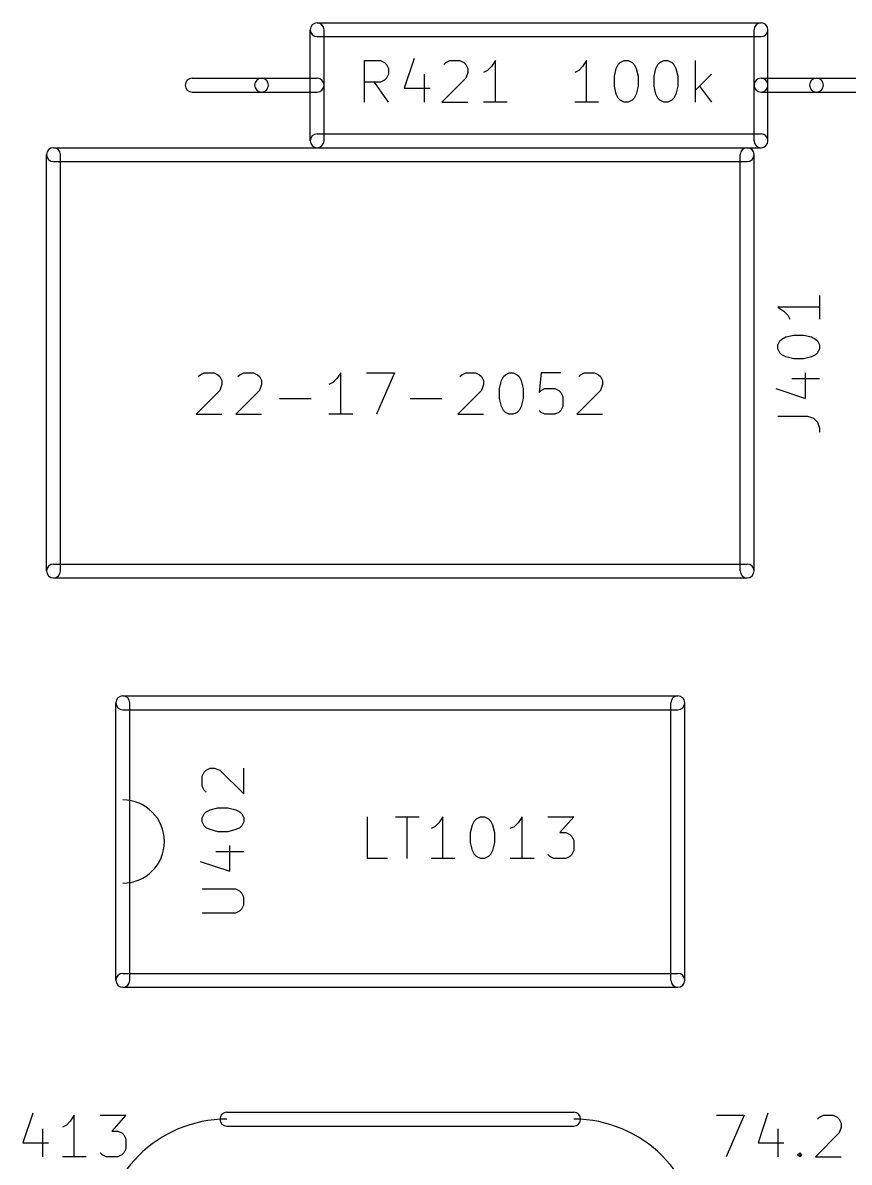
# Model space of a CAD drawing. Extents: x 182.9 to 232.4, y -159.8 to -119.6.
# Drawn here: x 200.1 to 215.23, y -141 to -120.14 of the extents above; entities that cross this region are included whole.
import ezdxf

# ---------------------------------------------------------------- set-up
doc = ezdxf.new("R2010")
doc.units = 0
doc.header["$MEASUREMENT"] = 0
doc.layers.add('BLACK', color=250, linetype='CONTINUOUS')

msp = doc.modelspace()

# ---------------------------------------------------------------- linework, layer by layer
at = {"layer": 'BLACK'}
for p, q in [((205.359, -122.301), (205.359, -120.269)), ((205.486, -120.142), (213.614, -120.142)), ((205.613, -122.301), (205.613, -120.269)), ((213.487, -121.285), (213.487, -120.269)), ((213.741, -121.285), (213.741, -120.269)), ((205.486, -120.396), (213.614, -120.396)), ((206.357, -121.593), (206.357, -120.831)), ((206.357, -120.831), (206.647, -120.831)), ((206.647, -120.831), (206.72, -120.868)), ((206.72, -120.868), (206.756, -120.904)), ((206.756, -120.904), (206.792, -120.977)), ((207.264, -120.795), (207.083, -121.339)), ((207.808, -120.904), (207.845, -120.868)), ((207.845, -120.868), (207.917, -120.831)), ((207.917, -120.831), (208.099, -120.831)), ((208.099, -120.831), (208.171, -120.868)), ((208.171, -120.868), (208.207, -120.904)), ((208.207, -120.904), (208.244, -120.977)), ((208.679, -120.94), (208.607, -121.013)), ((208.752, -120.831), (208.679, -120.94)), ((208.752, -121.593), (208.752, -120.831)), ((210.348, -120.94), (210.276, -121.013)), ((210.421, -120.831), (210.348, -120.94)), ((210.421, -121.593), (210.421, -120.831)), ((210.965, -120.977), (211.001, -120.904)), ((211.001, -120.904), (211.038, -120.868)), ((211.038, -120.868), (211.11, -120.831)), ((211.11, -120.831), (211.183, -120.831)), ((211.183, -120.831), (211.255, -120.868)), ((211.255, -120.868), (211.292, -120.904)), ((211.292, -120.904), (211.328, -120.977)), ((211.691, -120.977), (211.727, -120.904)), ((211.727, -120.904), (211.763, -120.868)), ((211.763, -120.868), (211.836, -120.831)), ((211.836, -120.831), (211.909, -120.831)), ((211.909, -120.831), (211.981, -120.868)), ((211.981, -120.868), (212.017, -120.904)), ((212.017, -120.904), (212.054, -120.977)), ((212.417, -121.593), (212.417, -120.831)), ((203.2, -121.158), (204.47, -121.158)), ((204.47, -121.158), (205.486, -121.158)), ((206.756, -121.158), (206.72, -121.194)), ((206.792, -121.085), (206.756, -121.158)), ((206.792, -120.977), (206.792, -121.085)), ((207.445, -121.085), (207.445, -121.593)), ((208.207, -121.158), (207.772, -121.593)), ((208.244, -121.049), (208.207, -121.158)), ((208.244, -120.977), (208.244, -121.049)), ((208.607, -121.013), (208.534, -121.049)), ((210.276, -121.013), (210.203, -121.049)), ((210.929, -121.122), (210.965, -120.977)), ((210.929, -121.303), (210.929, -121.122)), ((211.328, -120.977), (211.364, -121.122)), ((211.364, -121.122), (211.364, -121.303)), ((211.655, -121.122), (211.691, -120.977)), ((211.655, -121.303), (211.655, -121.122)), ((212.054, -120.977), (212.09, -121.122)), ((212.09, -121.122), (212.09, -121.303)), ((212.707, -121.085), (212.417, -121.376)), ((213.614, -121.158), (214.63, -121.158)), ((214.63, -121.158), (215.9, -121.158)), ((206.647, -121.231), (206.357, -121.231)), ((206.792, -121.593), (206.538, -121.231)), ((206.72, -121.194), (206.647, -121.231)), ((207.083, -121.339), (207.554, -121.339)), ((210.965, -121.448), (210.929, -121.303)), ((211.364, -121.303), (211.328, -121.448)), ((211.691, -121.448), (211.655, -121.303)), ((212.09, -121.303), (212.054, -121.448)), ((212.489, -121.303), (212.707, -121.593)), ((213.487, -122.301), (213.487, -121.285)), ((213.741, -122.301), (213.741, -121.285)), ((203.2, -121.412), (204.47, -121.412)), ((204.47, -121.412), (205.486, -121.412)), ((211.001, -121.521), (210.965, -121.448)), ((211.038, -121.557), (211.001, -121.521)), ((211.11, -121.593), (211.038, -121.557)), ((211.255, -121.557), (211.183, -121.593)), ((211.292, -121.521), (211.255, -121.557)), ((211.328, -121.448), (211.292, -121.521)), ((211.727, -121.521), (211.691, -121.448)), ((211.763, -121.557), (211.727, -121.521)), ((211.836, -121.593), (211.763, -121.557)), ((211.981, -121.557), (211.909, -121.593)), ((212.017, -121.521), (211.981, -121.557)), ((212.054, -121.448), (212.017, -121.521)), ((213.614, -121.412), (214.63, -121.412)), ((214.63, -121.412), (215.9, -121.412)), ((207.772, -121.593), (208.244, -121.593)), ((208.969, -121.593), (208.534, -121.593)), ((210.639, -121.593), (210.203, -121.593)), ((211.183, -121.593), (211.11, -121.593)), ((211.909, -121.593), (211.836, -121.593)), ((205.486, -122.174), (213.614, -122.174)), ((200.533, -130.175), (200.533, -122.555)), ((200.66, -122.428), (213.36, -122.428)), ((200.787, -130.175), (200.787, -122.555)), ((205.486, -122.428), (213.614, -122.428)), ((213.233, -130.175), (213.233, -122.555)), ((213.487, -130.175), (213.487, -122.555)), ((200.66, -122.682), (213.36, -122.682)), ((214.684, -125.131), (214.684, -125.567)), ((214.684, -125.349), (213.922, -125.349)), ((213.922, -125.349), (214.031, -125.422)), ((214.031, -125.422), (214.104, -125.494)), ((214.104, -125.494), (214.14, -125.567)), ((213.959, -125.966), (213.995, -125.93)), ((213.995, -125.93), (214.068, -125.893)), ((214.068, -125.893), (214.213, -125.857)), ((214.213, -125.857), (214.394, -125.857)), ((214.394, -125.857), (214.539, -125.893)), ((214.539, -125.893), (214.612, -125.93)), ((214.612, -125.93), (214.648, -125.966)), ((213.922, -126.038), (213.959, -125.966)), ((213.922, -126.111), (213.922, -126.038)), ((213.959, -126.184), (213.922, -126.111)), ((214.648, -125.966), (214.684, -126.038)), ((214.684, -126.111), (214.648, -126.184)), ((214.684, -126.038), (214.684, -126.111)), ((213.995, -126.22), (213.959, -126.184)), ((214.068, -126.256), (213.995, -126.22)), ((214.213, -126.292), (214.068, -126.256)), ((214.394, -126.292), (214.213, -126.292)), ((214.539, -126.256), (214.394, -126.292)), ((214.612, -126.22), (214.539, -126.256)), ((214.648, -126.184), (214.612, -126.22)), ((203.309, -126.619), (203.345, -126.583)), ((203.345, -126.583), (203.418, -126.546)), ((203.418, -126.546), (203.599, -126.546)), ((203.599, -126.546), (203.672, -126.583)), ((203.672, -126.583), (203.708, -126.619)), ((204.035, -126.619), (204.071, -126.583)), ((204.071, -126.583), (204.143, -126.546)), ((204.143, -126.546), (204.325, -126.546)), ((204.325, -126.546), (204.397, -126.583)), ((204.397, -126.583), (204.434, -126.619)), ((205.921, -126.546), (205.849, -126.655)), ((205.921, -127.308), (205.921, -126.546)), ((206.393, -126.546), (206.901, -126.546)), ((206.901, -126.546), (206.575, -127.308)), ((208.099, -126.619), (208.135, -126.583)), ((208.135, -126.583), (208.207, -126.546)), ((208.207, -126.546), (208.389, -126.546)), ((208.389, -126.546), (208.461, -126.583)), ((208.461, -126.583), (208.498, -126.619)), ((208.897, -126.619), (208.933, -126.583)), ((208.933, -126.583), (209.006, -126.546)), ((209.006, -126.546), (209.078, -126.546)), ((209.078, -126.546), (209.151, -126.583)), ((209.151, -126.583), (209.187, -126.619)), ((209.586, -126.546), (209.55, -126.909)), ((209.949, -126.546), (209.586, -126.546)), ((210.276, -126.619), (210.312, -126.583)), ((210.312, -126.583), (210.385, -126.546)), ((210.385, -126.546), (210.566, -126.546)), ((210.566, -126.546), (210.639, -126.583)), ((210.639, -126.583), (210.675, -126.619)), ((214.43, -127.018), (214.43, -126.546)), ((203.708, -126.619), (203.744, -126.692)), ((203.744, -126.764), (203.708, -126.873)), ((203.744, -126.692), (203.744, -126.764)), ((204.434, -126.619), (204.47, -126.692)), ((204.47, -126.764), (204.434, -126.873)), ((204.47, -126.692), (204.47, -126.764)), ((205.776, -126.728), (205.704, -126.764)), ((205.849, -126.655), (205.776, -126.728)), ((208.498, -126.619), (208.534, -126.692)), ((208.534, -126.764), (208.498, -126.873)), ((208.534, -126.692), (208.534, -126.764)), ((208.824, -126.837), (208.861, -126.692)), ((208.861, -126.692), (208.897, -126.619)), ((209.187, -126.619), (209.223, -126.692)), ((209.223, -126.692), (209.26, -126.837)), ((210.675, -126.619), (210.711, -126.692)), ((210.711, -126.764), (210.675, -126.873)), ((210.711, -126.692), (210.711, -126.764)), ((214.176, -126.655), (214.684, -126.655)), ((203.708, -126.873), (203.273, -127.308)), ((204.434, -126.873), (203.998, -127.308)), ((208.498, -126.873), (208.062, -127.308)), ((208.824, -127.018), (208.824, -126.837)), ((209.26, -126.837), (209.26, -127.018)), ((209.55, -126.909), (209.586, -126.873)), ((209.586, -126.873), (209.659, -126.837)), ((209.659, -126.837), (209.84, -126.837)), ((209.84, -126.837), (209.913, -126.873)), ((209.913, -126.873), (209.949, -126.909)), ((209.949, -126.909), (209.985, -126.982)), ((209.985, -126.982), (209.985, -127.163)), ((210.675, -126.873), (210.239, -127.308)), ((213.886, -126.837), (214.43, -127.018)), ((204.797, -127.018), (205.377, -127.018)), ((207.191, -127.018), (207.772, -127.018)), ((208.861, -127.163), (208.824, -127.018)), ((208.897, -127.236), (208.861, -127.163)), ((209.223, -127.163), (209.187, -127.236)), ((209.26, -127.018), (209.223, -127.163)), ((209.985, -127.163), (209.949, -127.236)), ((203.273, -127.308), (203.744, -127.308)), ((203.998, -127.308), (204.47, -127.308)), ((206.139, -127.308), (205.704, -127.308)), ((208.062, -127.308), (208.534, -127.308)), ((208.933, -127.272), (208.897, -127.236)), ((209.006, -127.308), (208.933, -127.272)), ((209.078, -127.308), (209.006, -127.308)), ((209.151, -127.272), (209.078, -127.308)), ((209.187, -127.236), (209.151, -127.272)), ((209.586, -127.272), (209.55, -127.236)), ((209.659, -127.308), (209.586, -127.272)), ((209.84, -127.308), (209.659, -127.308)), ((209.913, -127.272), (209.84, -127.308)), ((209.949, -127.236), (209.913, -127.272)), ((210.239, -127.308), (210.711, -127.308)), ((213.922, -127.345), (214.467, -127.345)), ((214.467, -127.345), (214.576, -127.381)), ((214.576, -127.381), (214.648, -127.454)), ((214.648, -127.454), (214.684, -127.562)), ((214.684, -127.562), (214.684, -127.635)), ((200.66, -130.048), (213.36, -130.048)), ((200.66, -130.302), (213.36, -130.302)), ((201.803, -137.668), (201.803, -132.588)), ((201.93, -132.461), (212.09, -132.461)), ((202.057, -137.668), (202.057, -132.588)), ((211.963, -137.668), (211.963, -132.588)), ((212.217, -137.668), (212.217, -132.588)), ((201.93, -132.715), (212.09, -132.715)), ((203.381, -133.931), (203.418, -133.858)), ((203.418, -133.858), (203.454, -133.822)), ((203.454, -133.822), (203.527, -133.785)), ((203.527, -133.785), (203.599, -133.785)), ((203.599, -133.785), (203.708, -133.822)), ((203.708, -133.822), (204.143, -134.257)), ((204.143, -134.257), (204.143, -133.785)), ((203.381, -134.112), (203.381, -133.931)), ((203.418, -134.185), (203.381, -134.112)), ((203.454, -134.221), (203.418, -134.185)), ((203.527, -134.547), (203.672, -134.511)), ((203.672, -134.511), (203.853, -134.511)), ((203.853, -134.511), (203.998, -134.547)), ((203.381, -134.693), (203.418, -134.62)), ((203.381, -134.765), (203.381, -134.693)), ((203.418, -134.62), (203.454, -134.584)), ((203.454, -134.584), (203.527, -134.547)), ((203.998, -134.547), (204.071, -134.584)), ((204.071, -134.584), (204.107, -134.62)), ((204.107, -134.62), (204.143, -134.693)), ((204.143, -134.693), (204.143, -134.765)), ((206.411, -135.436), (206.411, -134.674)), ((206.919, -134.674), (207.355, -134.674)), ((207.137, -135.436), (207.137, -134.674)), ((207.79, -134.674), (207.718, -134.783)), ((207.79, -135.436), (207.79, -134.674)), ((208.371, -134.747), (208.407, -134.711)), ((208.407, -134.711), (208.48, -134.674)), ((208.48, -134.674), (208.552, -134.674)), ((208.552, -134.674), (208.625, -134.711)), ((208.625, -134.711), (208.661, -134.747)), ((209.242, -134.674), (209.169, -134.783)), ((209.242, -135.436), (209.242, -134.674)), ((209.713, -134.674), (210.185, -134.674)), ((210.185, -134.674), (209.931, -134.965)), ((203.418, -134.838), (203.381, -134.765)), ((203.454, -134.874), (203.418, -134.838)), ((203.527, -134.91), (203.454, -134.874)), ((203.672, -134.947), (203.527, -134.91)), ((203.998, -134.91), (203.853, -134.947)), ((204.071, -134.874), (203.998, -134.91)), ((204.107, -134.838), (204.071, -134.874)), ((204.143, -134.765), (204.107, -134.838)), ((207.645, -134.856), (207.572, -134.892)), ((207.718, -134.783), (207.645, -134.856)), ((208.298, -134.965), (208.334, -134.82)), ((208.334, -134.82), (208.371, -134.747)), ((208.661, -134.747), (208.697, -134.82)), ((208.697, -134.82), (208.734, -134.965)), ((209.096, -134.856), (209.024, -134.892)), ((209.169, -134.783), (209.096, -134.856)), ((203.853, -134.947), (203.672, -134.947)), ((208.298, -135.146), (208.298, -134.965)), ((208.734, -134.965), (208.734, -135.146)), ((209.931, -134.965), (210.04, -134.965)), ((210.04, -134.965), (210.112, -135.001)), ((210.112, -135.001), (210.149, -135.037)), ((210.149, -135.037), (210.185, -135.11)), ((210.185, -135.11), (210.185, -135.291)), ((203.635, -135.309), (204.143, -135.309)), ((203.889, -135.672), (203.889, -135.201)), ((208.334, -135.291), (208.298, -135.146)), ((208.371, -135.364), (208.334, -135.291)), ((208.697, -135.291), (208.661, -135.364)), ((208.734, -135.146), (208.697, -135.291)), ((210.185, -135.291), (210.149, -135.364)), ((203.345, -135.491), (203.889, -135.672)), ((206.774, -135.436), (206.411, -135.436)), ((208.008, -135.436), (207.572, -135.436)), ((208.407, -135.4), (208.371, -135.364)), ((208.48, -135.436), (208.407, -135.4)), ((208.552, -135.436), (208.48, -135.436)), ((208.625, -135.4), (208.552, -135.436)), ((208.661, -135.364), (208.625, -135.4)), ((209.459, -135.436), (209.024, -135.436)), ((209.75, -135.4), (209.713, -135.364)), ((209.822, -135.436), (209.75, -135.4)), ((210.04, -135.436), (209.822, -135.436)), ((210.112, -135.4), (210.04, -135.436)), ((210.149, -135.364), (210.112, -135.4)), ((203.998, -135.999), (203.381, -135.999)), ((204.071, -136.035), (203.998, -135.999)), ((204.107, -136.071), (204.071, -136.035)), ((204.143, -136.144), (204.107, -136.071)), ((204.143, -136.289), (204.143, -136.144)), ((204.071, -136.398), (204.107, -136.362)), ((204.107, -136.362), (204.143, -136.289)), ((203.381, -136.434), (203.998, -136.434)), ((203.998, -136.434), (204.071, -136.398)), ((201.93, -137.541), (212.09, -137.541)), ((201.93, -137.795), (212.09, -137.795)), ((200.279, -140.099), (200.098, -140.643)), ((201.041, -140.135), (200.968, -140.244)), ((201.041, -140.897), (201.041, -140.135)), ((201.513, -140.135), (201.984, -140.135)), ((201.984, -140.135), (201.73, -140.426)), ((203.835, -140.081), (210.185, -140.081)), ((212.798, -140.135), (213.306, -140.135)), ((213.306, -140.135), (212.979, -140.897)), ((213.741, -140.099), (213.56, -140.643)), ((214.684, -140.172), (214.757, -140.135)), ((214.757, -140.135), (214.938, -140.135)), ((214.938, -140.135), (215.011, -140.172)), ((200.896, -140.317), (200.823, -140.353)), ((200.968, -140.244), (200.896, -140.317)), ((203.835, -140.335), (210.185, -140.335)), ((214.648, -140.208), (214.684, -140.172)), ((215.011, -140.172), (215.047, -140.208)), ((215.047, -140.208), (215.084, -140.281)), ((215.084, -140.353), (215.047, -140.462)), ((215.084, -140.281), (215.084, -140.353)), ((200.46, -140.389), (200.46, -140.897)), ((201.73, -140.426), (201.839, -140.426)), ((201.839, -140.426), (201.912, -140.462)), ((201.912, -140.462), (201.948, -140.498)), ((201.948, -140.498), (201.984, -140.571)), ((213.922, -140.389), (213.922, -140.897)), ((215.047, -140.462), (214.612, -140.897)), ((200.098, -140.643), (200.569, -140.643)), ((201.984, -140.752), (201.948, -140.825)), ((201.984, -140.571), (201.984, -140.752)), ((213.56, -140.643), (214.031, -140.643)), ((201.259, -140.897), (200.823, -140.897)), ((201.549, -140.861), (201.513, -140.825)), ((201.622, -140.897), (201.549, -140.861)), ((201.839, -140.897), (201.622, -140.897)), ((201.912, -140.861), (201.839, -140.897)), ((201.948, -140.825), (201.912, -140.861)), ((214.285, -140.861), (214.322, -140.825)), ((214.322, -140.897), (214.285, -140.861)), ((214.322, -140.825), (214.358, -140.861)), ((214.322, -140.825), (214.322, -140.897)), ((214.358, -140.861), (214.322, -140.897)), ((214.612, -140.897), (215.084, -140.897))]:
    msp.add_line(p, q, dxfattribs=at)
for centre, radius, start, end in [((205.486, -120.269), 0.127, 360, 540), ((205.486, -120.269), 0.127, 90, 270), ((213.614, -120.269), 0.127, 360, 540), ((213.614, -120.269), 0.127, 270, 450), ((203.2, -121.285), 0.127, 90, 270), ((204.47, -121.285), 0.127, 90, 270), ((204.47, -121.285), 0.127, 270, 450), ((205.486, -121.285), 0.127, 270, 450), ((213.614, -121.285), 0.127, 90, 270), ((213.614, -121.285), 0.127, 360, 540), ((214.63, -121.285), 0.127, 90, 270), ((214.63, -121.285), 0.127, 270, 450), ((213.614, -121.285), 0.127, 180, 360), ((205.486, -122.301), 0.127, 90, 270), ((213.614, -122.301), 0.127, 270, 450), ((205.486, -122.301), 0.127, 180, 360), ((213.614, -122.301), 0.127, 180, 360), ((200.66, -122.555), 0.127, 360, 540), ((200.66, -122.555), 0.127, 90, 270), ((213.36, -122.555), 0.127, 360, 540), ((213.36, -122.555), 0.127, 270, 450), ((200.66, -130.175), 0.127, 90, 270), ((213.36, -130.175), 0.127, 270, 450), ((200.66, -130.175), 0.127, 180, 360), ((213.36, -130.175), 0.127, 180, 360), ((201.93, -132.588), 0.127, 90, 270), ((201.93, -132.588), 0.127, 360, 540), ((212.09, -132.588), 0.127, 360, 540), ((212.09, -132.588), 0.127, 270, 450), ((201.93, -135.128), 0.762, 0, 90), ((201.93, -135.128), 0.762, -90, 0), ((201.93, -137.668), 0.127, 90, 270), ((212.09, -137.668), 0.127, 270, 450), ((201.93, -137.668), 0.127, 180, 360), ((212.09, -137.668), 0.127, 180, 360), ((203.835, -140.208), 0.127, 90, 270), ((210.185, -140.208), 0.127, 270, 450), ((203.835, -142.494), 2.286, 90, 180), ((210.185, -142.494), 2.286, 0, 90)]:
    msp.add_arc(centre, radius, start, end, dxfattribs=at)

doc.saveas('drawing.dxf')
